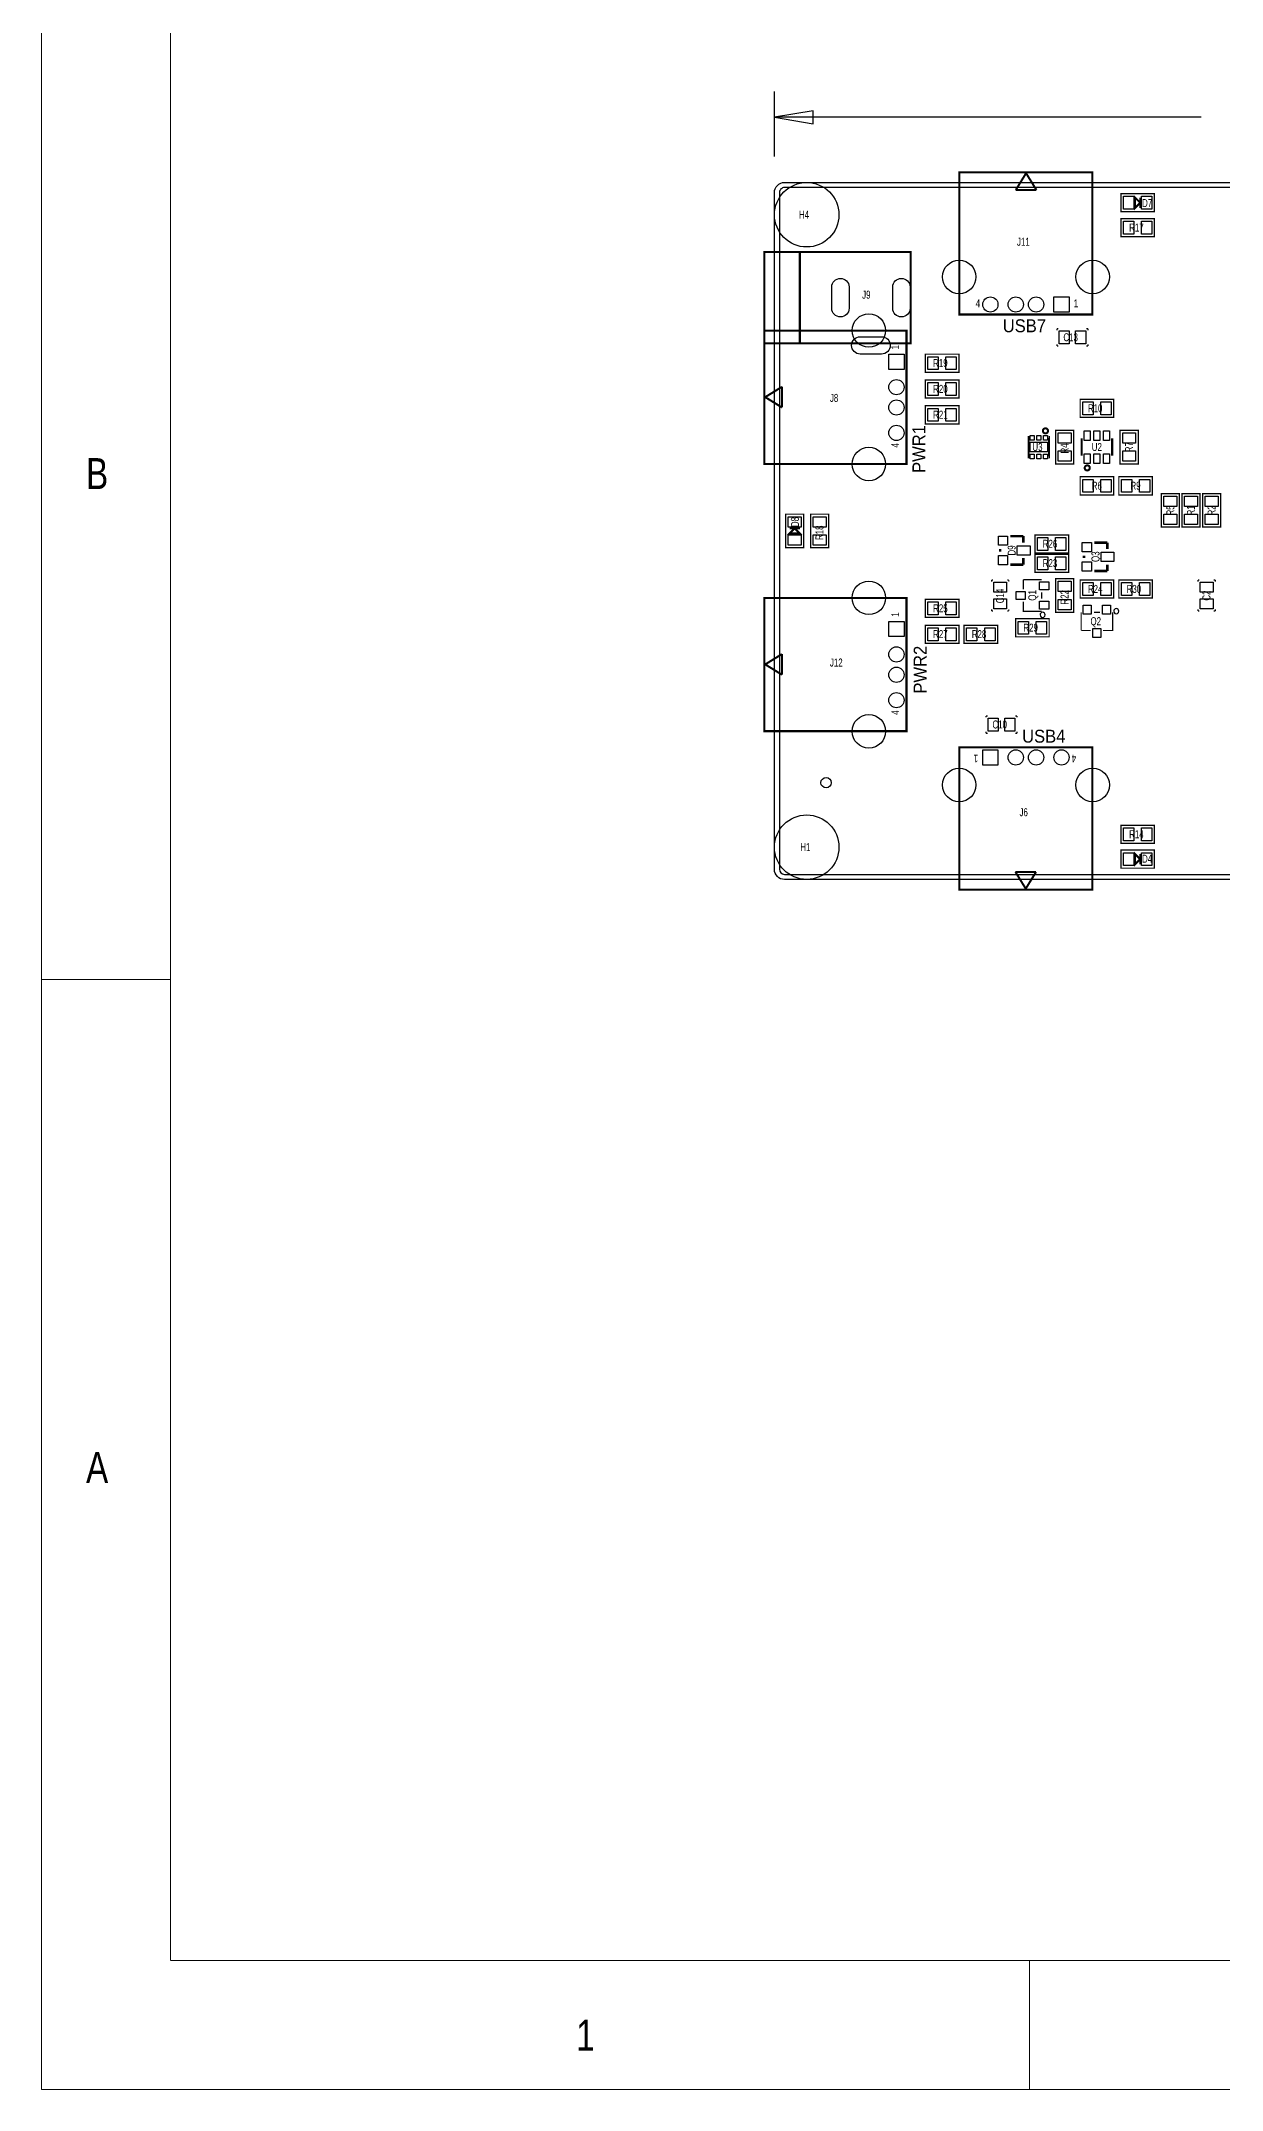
# Model space of a CAD drawing. Extents: x -72 to 461, y -119 to 292.
# Drawn here: x -72.2 to 44.1, y -119.1 to 82.5 of the extents above; entities that cross this region are included whole.
import ezdxf

# ---------------------------------------------------------------- set-up
doc = ezdxf.new("R2010")
doc.units = 0
for name, color, linetype in [('BG_ASSEMBLY_NOTES', 2, 'CONTINUOUS'), ('BG_DIMENSION', 2, 'CONTINUOUS'), ('BG_OUTLINE', 254, 'CONTINUOUS'), ('PG_SILKSCREEN_TOP', 2, 'CONTINUOUS'), ('PIN_BOTTOM', 12, 'CONTINUOUS'), ('PIN_TOP', 96, 'CONTINUOUS'), ('RD_SILKSCREEN_TOP', 2, 'CONTINUOUS'), ('RKI_ALL', 43, 'CONTINUOUS')]:
    doc.layers.add(name, color=color, linetype=linetype)

msp = doc.modelspace()

# ---------------------------------------------------------------- linework, layer by layer
at = {"layer": 'BG_ASSEMBLY_NOTES', "const_width": 0.1016}
for points in [[(-72.1614, 292.41369), (-72.1614, -119.06631)], [(-59.4614, -106.36631), (-59.4614, 279.71369)], [(-72.1614, -9.84631), (-59.4614, -9.84631)], [(448.5386, -106.36631), (-59.4614, -106.36631)], [(25.1206, -119.06631), (25.1206, -106.36631)], [(-72.1614, -119.06631), (461.2386, -119.06631)]]:
    msp.add_lwpolyline(points, dxfattribs=at)
at = {"layer": 'BG_DIMENSION'}
for points in [[(0, 71.129906), (0, 77.53985)], [(3.81, 75.63485), (0, 74.99985), (3.81, 74.36485), (3.81, 75.63485)], [(42.023538, 74.99985), (0, 74.99985)]]:
    msp.add_lwpolyline(points, dxfattribs=at)
at = {"layer": 'BG_OUTLINE'}
msp.add_lwpolyline([(0, 0.999998), (0, 67.589908, -0.414231), (0.999998, 68.589906), (105.920032, 68.589906, -0.414225), (106.92003, 67.589908), (106.92003, 0.999998, -0.414207), (105.920032, 0), (0.999998, 0, -0.414212)], format="xyb", close=True, dxfattribs=at)
at = {"layer": 'PG_SILKSCREEN_TOP'}
for points, const_width in [([(18.210022, 69.589904), (31.309818, 69.589904), (31.309818, 55.589932), (18.210022, 55.589932), (18.210022, 69.589904)], 0.2032), ([(23.760938, 67.846956), (24.776938, 69.497956)], 0.2032), ([(24.776938, 69.497956), (25.792938, 67.846956)], 0.2032), ([(25.792938, 67.846956), (23.760938, 67.846956)], 0.2032), ([(34.108898, 67.47891), (37.410898, 67.47891), (37.410898, 65.70091), (34.108898, 65.70091), (34.108898, 67.47891)], 0.127), ([(35.505898, 67.09791), (35.505898, 66.08191), (36.013898, 66.58991), (35.505898, 67.09791)], 0.2032), ([(36.013898, 67.09791), (36.013898, 66.08191)], 0.2032), ([(34.108898, 65.024), (37.410898, 65.024), (37.410898, 63.246), (34.108898, 63.246), (34.108898, 65.024)], 0.127), ([(13.400024, 52.749958), (-0.999998, 52.749958), (-0.999998, 61.750194), (13.400024, 61.750194), (13.400024, 52.749958)], 0.2032), ([(2.500122, 61.750194), (2.500122, 52.749958)], 0.2032), ([(-0.999998, 40.895016), (-0.999998, 53.994812), (12.999974, 53.994812), (12.999974, 40.895016), (-0.999998, 40.895016)], 0.2032), ([(27.813, 54.1909), (27.813, 54.0385)], 0.127), ([(27.9654, 54.1909), (27.813, 54.1909)], 0.127), ([(27.813, 52.6415), (27.813, 52.4891)], 0.127), ([(27.813, 52.4891), (27.9654, 52.4891)], 0.127), ([(30.861, 54.1909), (30.7086, 54.1909)], 0.127), ([(30.7086, 52.4891), (30.861, 52.4891)], 0.127), ([(30.861, 54.0385), (30.861, 54.1909)], 0.127), ([(30.861, 52.4891), (30.861, 52.6415)], 0.127), ([(14.859, 51.689), (18.161, 51.689), (18.161, 49.911), (14.859, 49.911), (14.859, 51.689)], 0.127), ([(-0.90805, 47.461932), (0.74295, 48.477932)], 0.2032), ([(0.74295, 48.477932), (0.74295, 46.445932)], 0.2032), ([(14.859, 49.149), (18.161, 49.149), (18.161, 47.371), (14.859, 47.371), (14.859, 49.149)], 0.127), ([(0.74295, 46.445932), (-0.90805, 47.461932)], 0.2032), ([(18.161, 44.831), (14.859, 44.831), (14.859, 46.609), (18.161, 46.609), (18.161, 44.831)], 0.127), ([(33.401, 45.466), (30.099, 45.466), (30.099, 47.244), (33.401, 47.244), (33.401, 45.466)], 0.127), ([(25.08504, 41.545002), (25.035002, 41.545002), (25.035002, 43.544998), (25.08504, 43.544998)], 0.2032), ([(26.98496, 41.545002), (27.034998, 41.545002), (27.034998, 43.544998), (26.98496, 43.544998)], 0.2032), ([(27.686, 40.894), (27.686, 44.196), (29.464, 44.196), (29.464, 40.894), (27.686, 40.894)], 0.127), ([(30.349952, 43.295062), (30.249876, 43.295062), (30.249876, 41.794938), (30.349952, 41.794938)], 0.2032), ([(33.150048, 43.295062), (33.250124, 43.295062), (33.250124, 41.794938), (33.150048, 41.794938)], 0.2032), ([(35.814, 44.196), (35.814, 40.894), (34.036, 40.894), (34.036, 44.196), (35.814, 44.196)], 0.127), ([(30.099, 39.624), (33.401, 39.624), (33.401, 37.846), (30.099, 37.846), (30.099, 39.624)], 0.127), ([(37.211, 37.846), (33.909, 37.846), (33.909, 39.624), (37.211, 39.624), (37.211, 37.846)], 0.127), ([(38.1, 34.671), (38.1, 37.973), (39.878, 37.973), (39.878, 34.671), (38.1, 34.671)], 0.127), ([(40.132, 34.671), (40.132, 37.973), (41.91, 37.973), (41.91, 34.671), (40.132, 34.671)], 0.127), ([(42.164, 34.671), (42.164, 37.973), (43.942, 37.973), (43.942, 34.671), (42.164, 34.671)], 0.127), ([(1.110996, 32.64408), (1.110996, 35.94608), (2.888996, 35.94608), (2.888996, 32.64408), (1.110996, 32.64408)], 0.127), ([(1.491996, 34.04108), (2.507996, 34.04108), (1.999996, 34.54908), (1.491996, 34.04108)], 0.2032), ([(1.491996, 34.54908), (2.507996, 34.54908)], 0.2032), ([(3.556, 32.64408), (3.556, 35.94608), (5.334, 35.94608), (5.334, 32.64408), (3.556, 32.64408)], 0.127), ([(22.225, 32.512), (22.225, 32.258)], 0.254), ([(24.511, 33.782), (23.241, 33.782)], 0.254), ([(24.511, 33.147), (24.511, 33.782)], 0.254), ([(28.956, 32.131), (25.654, 32.131), (25.654, 33.909), (28.956, 33.909), (28.956, 32.131)], 0.127), ([(32.766, 33.147), (31.496, 33.147)], 0.254), ([(32.766, 32.512), (32.766, 33.147)], 0.254), ([(24.511, 30.988), (23.241, 30.988)], 0.254), ([(24.511, 31.623), (24.511, 30.988)], 0.254), ([(25.654, 32.004), (28.956, 32.004), (28.956, 30.226), (25.654, 30.226), (25.654, 32.004)], 0.127), ([(30.48, 31.877), (30.48, 31.623)], 0.254), ([(32.766, 30.353), (31.496, 30.353)], 0.254), ([(32.766, 30.988), (32.766, 30.353)], 0.254), ([(21.3741, 29.464), (21.3741, 29.3116)], 0.127), ([(21.5265, 29.464), (21.3741, 29.464)], 0.127), ([(23.0759, 29.464), (22.9235, 29.464)], 0.127), ([(23.0759, 29.3116), (23.0759, 29.464)], 0.127), ([(24.500078, 28.539948), (24.500078, 29.489908)], 0.127), ([(24.500078, 29.489908), (26.299922, 29.489908)], 0.127), ([(26.299922, 28.239974), (26.299922, 27.640026)], 0.127), ([(27.686, 26.289), (27.686, 29.591), (29.464, 29.591), (29.464, 26.289), (27.686, 26.289)], 0.127), ([(33.401, 27.686), (30.099, 27.686), (30.099, 29.464), (33.401, 29.464), (33.401, 27.686)], 0.127), ([(37.211, 27.686), (33.909, 27.686), (33.909, 29.464), (37.211, 29.464), (37.211, 27.686)], 0.127), ([(41.6941, 29.464), (41.6941, 29.3116)], 0.127), ([(41.8465, 29.464), (41.6941, 29.464)], 0.127), ([(43.3959, 29.464), (43.2435, 29.464)], 0.127), ([(43.3959, 29.3116), (43.3959, 29.464)], 0.127), ([(-0.999998, 14.595094), (-0.999998, 27.69489), (12.999974, 27.69489), (12.999974, 14.595094), (-0.999998, 14.595094)], 0.2032), ([(14.859, 27.559), (18.161, 27.559), (18.161, 25.781), (14.859, 25.781), (14.859, 27.559)], 0.127), ([(21.3741, 26.5684), (21.3741, 26.416)], 0.127), ([(21.3741, 26.416), (21.5265, 26.416)], 0.127), ([(22.9235, 26.416), (23.0759, 26.416)], 0.127), ([(23.0759, 26.416), (23.0759, 26.5684)], 0.127), ([(26.299922, 26.390092), (24.500078, 26.390092), (24.500078, 27.340052)], 0.127), ([(30.200092, 24.500078), (30.200092, 26.299922)], 0.127), ([(31.450026, 26.299922), (32.049974, 26.299922)], 0.127), ([(33.299908, 26.299922), (33.299908, 24.500078), (32.349948, 24.500078)], 0.127), ([(41.6941, 26.5684), (41.6941, 26.416)], 0.127), ([(41.6941, 26.416), (41.8465, 26.416)], 0.127), ([(43.2435, 26.416), (43.3959, 26.416)], 0.127), ([(43.3959, 26.416), (43.3959, 26.5684)], 0.127), ([(14.859, 25.019), (18.161, 25.019), (18.161, 23.241), (14.859, 23.241), (14.859, 25.019)], 0.127), ([(21.971, 23.241), (18.669, 23.241), (18.669, 25.019), (21.971, 25.019), (21.971, 23.241)], 0.127), ([(23.749, 25.654), (27.051, 25.654), (27.051, 23.876), (23.749, 23.876), (23.749, 25.654)], 0.127), ([(31.150052, 24.500078), (30.200092, 24.500078)], 0.127), ([(-0.90805, 21.16201), (0.74295, 22.17801)], 0.2032), ([(0.74295, 22.17801), (0.74295, 20.14601)], 0.2032), ([(0.74295, 20.14601), (-0.90805, 21.16201)], 0.2032), ([(20.828, 16.0909), (20.828, 15.9385)], 0.127), ([(20.9804, 16.0909), (20.828, 16.0909)], 0.127), ([(23.876, 16.0909), (23.7236, 16.0909)], 0.127), ([(23.876, 15.9385), (23.876, 16.0909)], 0.127), ([(20.828, 14.5415), (20.828, 14.3891)], 0.127), ([(20.828, 14.3891), (20.9804, 14.3891)], 0.127), ([(23.7236, 14.3891), (23.876, 14.3891)], 0.127), ([(23.876, 14.3891), (23.876, 14.5415)], 0.127), ([(31.309818, -0.999998), (18.210022, -0.999998), (18.210022, 12.999974), (31.309818, 12.999974), (31.309818, -0.999998)], 0.2032), ([(34.108898, 5.334), (37.410898, 5.334), (37.410898, 3.556), (34.108898, 3.556), (34.108898, 5.334)], 0.127), ([(34.108898, 2.888996), (37.410898, 2.888996), (37.410898, 1.110996), (34.108898, 1.110996), (34.108898, 2.888996)], 0.127), ([(35.505898, 2.507996), (35.505898, 1.491996), (36.013898, 1.999996), (35.505898, 2.507996)], 0.2032), ([(36.013898, 2.507996), (36.013898, 1.491996)], 0.2032), ([(24.742902, -0.90805), (23.726902, 0.74295)], 0.2032), ([(23.726902, 0.74295), (25.758902, 0.74295)], 0.2032), ([(25.758902, 0.74295), (24.742902, -0.90805)], 0.2032)]:
    msp.add_lwpolyline(points, dxfattribs=dict(at, const_width=const_width))
at = {"layer": 'PG_SILKSCREEN_TOP', "const_width": 0.2032}
for points in [[(26.934922, 44.144946, 0.999892), (26.43505, 44.1452, 1.000108), (26.934922, 44.144946)], [(31.049976, 40.494966, 0.999952), (30.550104, 40.494966, 1.000048), (31.049976, 40.494966)]]:
    msp.add_lwpolyline(points, format="xyb", dxfattribs=at)
at = {"layer": 'PG_SILKSCREEN_TOP'}
for points in [[(26.649934, 26.04008, 1), (26.150066, 26.03992, 1)], [(33.899856, 26.399998, 1), (33.400144, 26.400002, 1)]]:
    msp.add_lwpolyline(points, format="xyb", close=True, dxfattribs=at)
at = {"layer": 'PIN_BOTTOM'}
for points in [[(7.350125, 58.300112), (7.350125, 56.20004, -1), (5.650103, 56.20004), (5.650103, 58.300112, -1)], [(13.350113, 58.300112), (13.350113, 56.20004, -1), (11.650091, 56.20004), (11.650091, 58.300112, -1)], [(8.450072, 53.400071), (10.550144, 53.400071, -1), (10.550144, 51.700049), (8.450072, 51.700049, -1)]]:
    msp.add_lwpolyline(points, format="xyb", close=True, dxfattribs=at)
for points in [[(27.509978, 57.330086), (29.010102, 57.330086), (29.010102, 55.829962), (27.509978, 55.829962)], [(11.25982, 50.194972), (11.25982, 51.695096), (12.759944, 51.695096), (12.759944, 50.194972)], [(11.25982, 23.89505), (11.25982, 25.395174), (12.759944, 25.395174), (12.759944, 23.89505)], [(22.009862, 11.25982), (20.509738, 11.25982), (20.509738, 12.759944), (22.009862, 12.759944)]]:
    msp.add_lwpolyline(points, close=True, dxfattribs=at)
for centre, radius in [((3.18008, 65.41008), 3.175), ((18.189956, 59.28995), 1.649984), ((31.329884, 59.28995), 1.649984), ((21.2598, 56.580024), 0.750062), ((23.759922, 56.580024), 0.750062), ((25.759918, 56.580024), 0.750062), ((9.299956, 54.014878), 1.649984), ((12.009882, 48.444912), 0.750062), ((12.009882, 46.444916), 0.750062), ((12.009882, 43.944794), 0.750062), ((9.299956, 40.87495), 1.649984), ((9.299956, 27.714956), 1.649984), ((12.009882, 22.14499), 0.750062), ((12.009882, 20.144994), 0.750062), ((12.009882, 17.644872), 0.750062), ((9.299956, 14.575028), 1.649984), ((23.759922, 12.009882), 0.750062), ((25.759918, 12.009882), 0.750062), ((28.26004, 12.009882), 0.750062), ((18.189956, 9.299956), 1.649984), ((31.329884, 9.299956), 1.649984), ((3.18008, 3.18008), 3.175)]:
    msp.add_circle(centre, radius, dxfattribs=at)
at = {"layer": 'PIN_TOP'}
for points in [[(34.362898, 65.95491), (34.362898, 67.22491), (35.378898, 67.22491), (35.378898, 65.95491)], [(36.140898, 65.95491), (36.140898, 67.22491), (37.156898, 67.22491), (37.156898, 65.95491)], [(34.362898, 63.5), (34.362898, 64.77), (35.378898, 64.77), (35.378898, 63.5)], [(36.140898, 63.5), (36.140898, 64.77), (37.156898, 64.77), (37.156898, 63.5)], [(27.509978, 57.330086), (29.010102, 57.330086), (29.010102, 55.829962), (27.509978, 55.829962)], [(29.0195, 53.975), (29.0195, 52.705), (28.0289, 52.705), (28.0289, 53.975)], [(30.6451, 53.975), (30.6451, 52.705), (29.6545, 52.705), (29.6545, 53.975)], [(11.25982, 50.194972), (11.25982, 51.695096), (12.759944, 51.695096), (12.759944, 50.194972)], [(15.113, 50.165), (15.113, 51.435), (16.129, 51.435), (16.129, 50.165)], [(16.891, 50.165), (16.891, 51.435), (17.907, 51.435), (17.907, 50.165)], [(15.113, 47.625), (15.113, 48.895), (16.129, 48.895), (16.129, 47.625)], [(16.891, 47.625), (16.891, 48.895), (17.907, 48.895), (17.907, 47.625)], [(31.369, 46.99), (31.369, 45.72), (30.353, 45.72), (30.353, 46.99)], [(33.147, 46.99), (33.147, 45.72), (32.131, 45.72), (32.131, 46.99)], [(16.129, 46.355), (16.129, 45.085), (15.113, 45.085), (15.113, 46.355)], [(17.907, 46.355), (17.907, 45.085), (16.891, 45.085), (16.891, 46.355)], [(25.585039, 43.694858), (25.585039, 43.224958), (25.184989, 43.224958), (25.184989, 43.694858)], [(26.885011, 43.01998), (26.885011, 42.07002), (25.184989, 42.07002), (25.184989, 43.01998)], [(26.235025, 43.694858), (26.235025, 43.224958), (25.834975, 43.224958), (25.834975, 43.694858)], [(26.885011, 43.694858), (26.885011, 43.224958), (26.484961, 43.224958), (26.484961, 43.694858)], [(29.21, 42.926), (27.94, 42.926), (27.94, 43.942), (29.21, 43.942)], [(30.500066, 43.194986), (30.500066, 44.144946), (31.100014, 44.144946), (31.100014, 43.194986)], [(31.450026, 43.194986), (31.450026, 44.144946), (32.049974, 44.144946), (32.049974, 43.194986)], [(32.399986, 43.194986), (32.399986, 44.144946), (32.999934, 44.144946), (32.999934, 43.194986)], [(34.29, 43.942), (35.56, 43.942), (35.56, 42.926), (34.29, 42.926)], [(25.585039, 41.865042), (25.585039, 41.395142), (25.184989, 41.395142), (25.184989, 41.865042)], [(26.235025, 41.865042), (26.235025, 41.395142), (25.834975, 41.395142), (25.834975, 41.865042)], [(26.885011, 41.865042), (26.885011, 41.395142), (26.484961, 41.395142), (26.484961, 41.865042)], [(29.21, 41.148), (27.94, 41.148), (27.94, 42.164), (29.21, 42.164)], [(30.500066, 40.945054), (30.500066, 41.895014), (31.100014, 41.895014), (31.100014, 40.945054)], [(31.450026, 40.945054), (31.450026, 41.895014), (32.049974, 41.895014), (32.049974, 40.945054)], [(32.399986, 40.945054), (32.399986, 41.895014), (32.999934, 41.895014), (32.999934, 40.945054)], [(34.29, 42.164), (35.56, 42.164), (35.56, 41.148), (34.29, 41.148)], [(30.353, 38.1), (30.353, 39.37), (31.369, 39.37), (31.369, 38.1)], [(32.131, 38.1), (32.131, 39.37), (33.147, 39.37), (33.147, 38.1)], [(35.179, 39.37), (35.179, 38.1), (34.163, 38.1), (34.163, 39.37)], [(36.957, 39.37), (36.957, 38.1), (35.941, 38.1), (35.941, 39.37)], [(39.624, 36.703), (38.354, 36.703), (38.354, 37.719), (39.624, 37.719)], [(41.656, 36.703), (40.386, 36.703), (40.386, 37.719), (41.656, 37.719)], [(43.688, 36.703), (42.418, 36.703), (42.418, 37.719), (43.688, 37.719)], [(2.634996, 34.67608), (1.364996, 34.67608), (1.364996, 35.69208), (2.634996, 35.69208)], [(5.08, 34.67608), (3.81, 34.67608), (3.81, 35.69208), (5.08, 35.69208)], [(39.624, 34.925), (38.354, 34.925), (38.354, 35.941), (39.624, 35.941)], [(41.656, 34.925), (40.386, 34.925), (40.386, 35.941), (41.656, 35.941)], [(43.688, 34.925), (42.418, 34.925), (42.418, 35.941), (43.688, 35.941)], [(2.634996, 32.89808), (1.364996, 32.89808), (1.364996, 33.91408), (2.634996, 33.91408)], [(5.08, 32.89808), (3.81, 32.89808), (3.81, 33.91408), (5.08, 33.91408)], [(22.0472, 33.7947), (22.9616, 33.7947), (22.9616, 32.8803), (22.0472, 32.8803)], [(23.9014, 32.8422), (25.1714, 32.8422), (25.1714, 31.9278), (23.9014, 31.9278)], [(26.924, 33.655), (26.924, 32.385), (25.908, 32.385), (25.908, 33.655)], [(28.702, 33.655), (28.702, 32.385), (27.686, 32.385), (27.686, 33.655)], [(30.3022, 33.1597), (31.2166, 33.1597), (31.2166, 32.2453), (30.3022, 32.2453)], [(22.0472, 31.8897), (22.9616, 31.8897), (22.9616, 30.9753), (22.0472, 30.9753)], [(25.908, 30.48), (25.908, 31.75), (26.924, 31.75), (26.924, 30.48)], [(27.686, 30.48), (27.686, 31.75), (28.702, 31.75), (28.702, 30.48)], [(30.3022, 31.2547), (31.2166, 31.2547), (31.2166, 30.3403), (30.3022, 30.3403)], [(32.1564, 32.2072), (33.4264, 32.2072), (33.4264, 31.2928), (32.1564, 31.2928)], [(22.86, 28.2575), (21.59, 28.2575), (21.59, 29.2481), (22.86, 29.2481)], [(24.699849, 27.53995), (23.799927, 27.53995), (23.799927, 28.34005), (24.699849, 28.34005)], [(27.000073, 28.48991), (26.100151, 28.48991), (26.100151, 29.29001), (27.000073, 29.29001)], [(29.21, 28.321), (27.94, 28.321), (27.94, 29.337), (29.21, 29.337)], [(31.369, 29.21), (31.369, 27.94), (30.353, 27.94), (30.353, 29.21)], [(33.147, 29.21), (33.147, 27.94), (32.131, 27.94), (32.131, 29.21)], [(35.179, 29.21), (35.179, 27.94), (34.163, 27.94), (34.163, 29.21)], [(36.957, 29.21), (36.957, 27.94), (35.941, 27.94), (35.941, 29.21)], [(41.91, 29.2481), (43.18, 29.2481), (43.18, 28.2575), (41.91, 28.2575)], [(15.113, 26.035), (15.113, 27.305), (16.129, 27.305), (16.129, 26.035)], [(16.891, 26.035), (16.891, 27.305), (17.907, 27.305), (17.907, 26.035)], [(22.86, 26.6319), (21.59, 26.6319), (21.59, 27.6225), (22.86, 27.6225)], [(27.000073, 26.58999), (26.100151, 26.58999), (26.100151, 27.39009), (27.000073, 27.39009)], [(29.21, 26.543), (27.94, 26.543), (27.94, 27.559), (29.21, 27.559)], [(31.20009, 27.000073), (31.20009, 26.100151), (30.39999, 26.100151), (30.39999, 27.000073)], [(33.10001, 27.000073), (33.10001, 26.100151), (32.29991, 26.100151), (32.29991, 27.000073)], [(41.91, 27.6225), (43.18, 27.6225), (43.18, 26.6319), (41.91, 26.6319)], [(11.25982, 23.89505), (11.25982, 25.395174), (12.759944, 25.395174), (12.759944, 23.89505)], [(15.113, 23.495), (15.113, 24.765), (16.129, 24.765), (16.129, 23.495)], [(16.891, 23.495), (16.891, 24.765), (17.907, 24.765), (17.907, 23.495)], [(19.939, 24.765), (19.939, 23.495), (18.923, 23.495), (18.923, 24.765)], [(21.717, 24.765), (21.717, 23.495), (20.701, 23.495), (20.701, 24.765)], [(24.003, 24.13), (24.003, 25.4), (25.019, 25.4), (25.019, 24.13)], [(25.781, 24.13), (25.781, 25.4), (26.797, 25.4), (26.797, 24.13)], [(32.15005, 24.699849), (32.15005, 23.799927), (31.34995, 23.799927), (31.34995, 24.699849)], [(22.0345, 15.875), (22.0345, 14.605), (21.0439, 14.605), (21.0439, 15.875)], [(23.6601, 15.875), (23.6601, 14.605), (22.6695, 14.605), (22.6695, 15.875)], [(22.009862, 11.25982), (20.509738, 11.25982), (20.509738, 12.759944), (22.009862, 12.759944)], [(34.362898, 3.81), (34.362898, 5.08), (35.378898, 5.08), (35.378898, 3.81)], [(36.140898, 3.81), (36.140898, 5.08), (37.156898, 5.08), (37.156898, 3.81)], [(34.362898, 1.364996), (34.362898, 2.634996), (35.378898, 2.634996), (35.378898, 1.364996)], [(36.140898, 1.364996), (36.140898, 2.634996), (37.156898, 2.634996), (37.156898, 1.364996)]]:
    msp.add_lwpolyline(points, close=True, dxfattribs=at)
for points in [[(7.350125, 58.300112), (7.350125, 56.20004, -1), (5.650103, 56.20004), (5.650103, 58.300112, -1)], [(13.350113, 58.300112), (13.350113, 56.20004, -1), (11.650091, 56.20004), (11.650091, 58.300112, -1)], [(8.450072, 53.400071), (10.550144, 53.400071, -1), (10.550144, 51.700049), (8.450072, 51.700049, -1)]]:
    msp.add_lwpolyline(points, format="xyb", close=True, dxfattribs=at)
for centre, radius in [((3.18008, 65.41008), 3.175), ((18.189956, 59.28995), 1.649984), ((31.329884, 59.28995), 1.649984), ((21.2598, 56.580024), 0.750062), ((23.759922, 56.580024), 0.750062), ((25.759918, 56.580024), 0.750062), ((9.299956, 54.014878), 1.649984), ((12.009882, 48.444912), 0.750062), ((12.009882, 46.444916), 0.750062), ((12.009882, 43.944794), 0.750062), ((9.299956, 40.87495), 1.649984), ((9.299956, 27.714956), 1.649984), ((12.009882, 22.14499), 0.750062), ((12.009882, 20.144994), 0.750062), ((12.009882, 17.644872), 0.750062), ((9.299956, 14.575028), 1.649984), ((23.759922, 12.009882), 0.750062), ((25.759918, 12.009882), 0.750062), ((28.26004, 12.009882), 0.750062), ((18.189956, 9.299956), 1.649984), ((31.329884, 9.299956), 1.649984), ((5.08, 9.525), 0.508), ((3.18008, 3.18008), 3.175)]:
    msp.add_circle(centre, radius, dxfattribs=at)
at = {"layer": 'RKI_ALL'}
msp.add_lwpolyline([(0.999998, 0.500126), (105.920032, 0.500126, 0.41415), (106.419904, 0.999998), (106.419904, 67.589908, 0.414237), (105.920032, 68.090034), (0.999998, 68.090034, 0.414248), (0.500126, 67.589908), (0.500126, 0.999998, 0.414211)], format="xyb", close=True, dxfattribs=at)

# ---------------------------------------------------------------- texts
at = {"layer": 'BG_ASSEMBLY_NOTES', "width": 0.8}
for s, p in [('B', (-67.7672, 38.41369)), ('A', (-67.7672, -59.37631)), ('1', (-19.5072, -115.25631))]:
    msp.add_text(s, height=3.048, dxfattribs=at).set_placement(p)
at = {"layer": 'PG_SILKSCREEN_TOP'}
for s, height, width, p in [('4', 0.762, 0.8, (19.80692, 56.309006)), ('1', 0.762, 0.8, (29.45892, 56.309006)), ('USB7', 1.27, 0.96, (22.479, 53.848)), ('USB4', 1.27, 0.96, (24.384, 13.462))]:
    msp.add_text(s, height=height, dxfattribs=dict(at, width=width)).set_placement(p)
for s, height, rotation, width, p in [('1', 0.762, 90, 0.8, (12.2809, 52.143914)), ('PWR1', 1.27, 90, 0.96, (14.859, 40.005)), ('4', 0.762, 90, 0.8, (12.2809, 42.491914)), ('1', 0.762, 90, 0.8, (12.2809, 25.843992)), ('PWR2', 1.27, 90, 0.96, (14.986, 18.288)), ('4', 0.762, 90, 0.8, (12.2809, 16.191992)), ('1', 0.762, 180, 0.8, (20.06092, 12.2809)), ('4', 0.762, 180, 0.8, (29.71292, 12.2809))]:
    msp.add_text(s, height=height, rotation=rotation, dxfattribs=dict(at, width=width)).set_placement(p)
at = {"layer": 'RD_SILKSCREEN_TOP', "width": 0.741935}
for s, p in [('D7', (36.195, 66.167)), ('H4', (2.413, 65.024)), ('R17', (34.925, 63.754)), ('J11', (23.876, 62.357)), ('J9', (8.636, 57.15)), ('C13', (28.448, 52.959)), ('R19', (15.621, 50.419)), ('R20', (15.621, 47.879)), ('J8', (5.461, 46.99)), ('R10', (30.861, 45.974)), ('R21', (15.621, 45.339)), ('U3', (25.4, 42.164)), ('U2', (31.242, 42.164)), ('R6', (31.242, 38.354)), ('R9', (35.052, 38.354)), ('R26', (26.416, 32.639)), ('R23', (26.416, 30.734)), ('R24', (30.861, 28.194)), ('R30', (34.671, 28.194)), ('R25', (15.621, 26.289)), ('R27', (15.621, 23.749)), ('R28', (19.431, 23.749)), ('R29', (24.511, 24.384)), ('Q2', (31.115, 25.019)), ('J12', (5.461, 20.955)), ('C10', (21.463, 14.859)), ('J6', (24.13, 6.223)), ('R14', (34.925, 4.064)), ('H1', (2.54, 2.794)), ('D4', (36.195, 1.651))]:
    msp.add_text(s, height=0.7874, dxfattribs=at).set_placement(p)
for s, p in [('R4', (28.956, 41.91)), ('R7', (35.306, 42.037)), ('R5', (39.37, 35.814)), ('R1', (41.402, 35.814)), ('R2', (43.434, 35.814)), ('D8', (2.413, 34.671)), ('R18', (4.826, 33.401)), ('D9', (23.749, 31.877)), ('Q3', (32.004, 31.242)), ('C14', (22.606, 27.178)), ('Q1', (25.781, 27.432)), ('R22', (28.956, 27.051)), ('C2', (42.926, 27.432))]:
    msp.add_text(s, height=0.7874, rotation=90, dxfattribs=at).set_placement(p)

doc.saveas('drawing.dxf')
